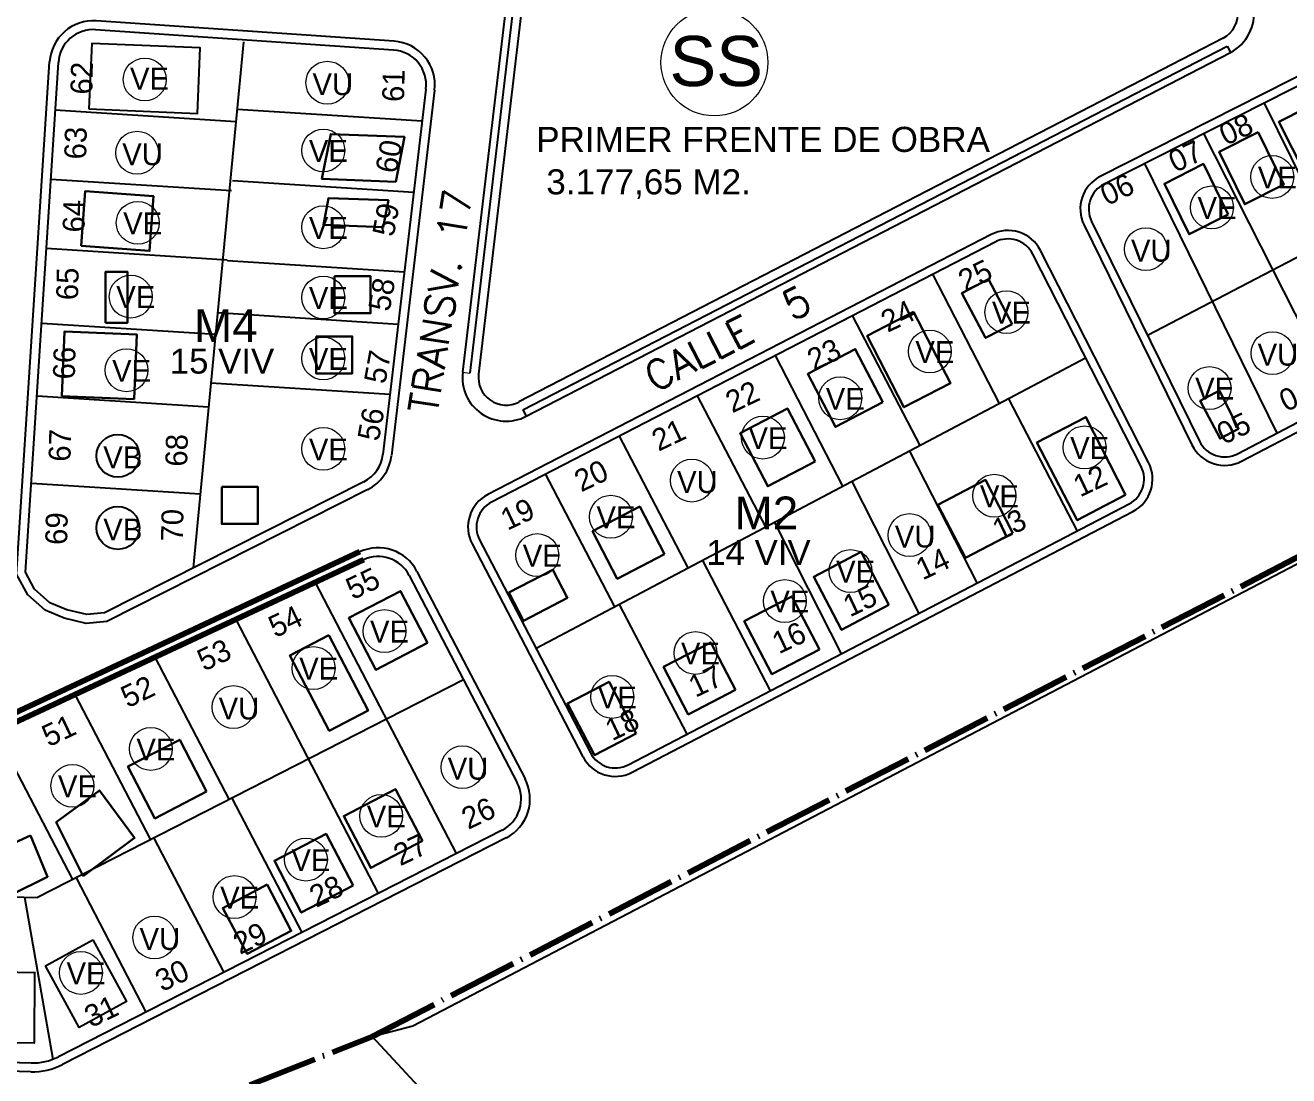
# Model space of a CAD drawing. Extents: x 472704 to 474638, y 1059265 to 1060325.
# Drawn here: x 474057.6 to 474230.8, y 1059509.7 to 1059653.8 of the extents above; entities that cross this region are included whole.
import ezdxf

# ---------------------------------------------------------------- set-up
doc = ezdxf.new("R2010")
doc.units = 0
doc.header["$LTSCALE"] = 0.4
doc.header["$MEASUREMENT"] = 0
doc.linetypes.add('ACAD_ISO04W100', pattern=[30.5, 24, -3, 0.5, -3])
for name, color, linetype, lineweight in [('1', 5, 'ACAD_ISO04W100', 80), ('CALLES', 140, 'CONTINUOUS', 40), ('CASA', 31, 'CONTINUOUS', 30), ('TEXTO-COOR', 3, 'CONTINUOUS', 35)]:
    doc.layers.add(name, color=color, linetype=linetype, lineweight=lineweight)
for name, color, linetype in [('A-VIA-N', 7, 'CONTINUOUS'), ('BIFAMILIARES', 6, 'CONTINUOUS'), ('CASASDURAS', 1, 'CONTINUOUS'), ('Dura', 1, 'CONTINUOUS'), ('MANZANAS', 5, 'CONTINUOUS'), ('NumeroPropu', 6, 'CONTINUOUS'), ('PARCELASPEOPUESTAS', 3, 'CONTINUOUS'), ('PROPUESTA', 6, 'CONTINUOUS'), ('TEXTOPROPU', 7, 'CONTINUOUS'), ('TipoVivienda', 7, 'CONTINUOUS'), ('TOPONIMIA', 1, 'CONTINUOUS'), ('UNIFAMILIAR', 5, 'CONTINUOUS'), ('VIAEXISTENTE', 3, 'CONTINUOUS'), ('VIAPROPUESTA', 7, 'CONTINUOUS')]:
    doc.layers.add(name, color=color, linetype=linetype)
doc.styles.add('ARIAL', font='arial.ttf')
doc.styles.add('Numeros Parcelas', font='', dxfattribs={"height": 3})
doc.styles.get("Standard").update_dxf_attribs({"font": 'romans.shx'})
doc.styles.add('TipoVivienda', font='', dxfattribs={"height": 3})
doc.styles.get('Numeros Parcelas').set_extended_font_data('AvantGarde Bk BT')
doc.styles.get('TipoVivienda').set_extended_font_data('AvantGarde Bk BT')

msp = doc.modelspace()

# ---------------------------------------------------------------- linework, layer by layer
at = {"layer": '1', "color": 1}
for p, q in [((474105.12, 1059515.06), (474442.22, 1059689.76)), ((474088.33, 1059508.42), (474105.12, 1059515.06))]:
    msp.add_line(p, q, dxfattribs=at)
at = {"layer": 'A-VIA-N'}
for p, q in [((474125.51, 1059673.69), (474117.54, 1059606.18)), ((474126.5, 1059673.57), (474118.53, 1059606.06)), ((474127.69, 1059673.43), (474119.73, 1059605.92)), ((474108.15, 1059651.58), (474067.28, 1059654.37)), ((474056.34, 1059578.47), (474060.89, 1059648.77)), ((474113.7, 1059644.89), (474107.78, 1059594.74)), ((474104.53, 1059590.09), (474068.74, 1059572.01)), ((474057.88, 1059575.67), (474056.34, 1059578.47)), ((474111.27, 1059578.87), (474126.09, 1059550.41)), ((474060.28, 1059573.53), (474057.88, 1059575.67)), ((474062.87, 1059572.44), (474060.28, 1059573.53)), ((474065.92, 1059571.73), (474062.87, 1059572.44)), ((474068.74, 1059572.01), (474065.92, 1059571.73)), ((474123.5, 1059542.3), (474062.66, 1059511.22)), ((474058.31, 1059510.23), (473957.2, 1059513.04))]:
    msp.add_line(p, q, dxfattribs=at)
at = {"layer": 'A-VIA-N', "linetype": 'Continuous', "lineweight": 20}
msp.add_line((474117.54, 1059606.18), (474118.53, 1059606.06), dxfattribs=at)
at = {"layer": 'A-VIA-N', "lineweight": 80}
msp.add_line((474103.41, 1059581.53), (474046.07, 1059554.75), dxfattribs=at)
at = {"layer": 'A-VIA-N'}
for centre, radius, start, end in [((474066.88, 1059648.38), 6, 86.0897, 176.2985), ((474107.74, 1059645.59), 6, 353.2688, 86.0897), ((474101.83, 1059595.44), 6, 296.8005, 353.2688), ((474105.95, 1059576.1), 6, 27.5134, 115.0358), ((474120.77, 1059547.64), 6, 297.064, 27.5134), ((474058.56, 1059519.23), 9, 268.41, 297.064)]:
    msp.add_arc(centre, radius, start, end, dxfattribs=at)
at = {"layer": 'A-VIA-N', "linetype": 'Continuous'}
for radius in [6, 3.8]:
    msp.add_arc((474123.5, 1059605.47), radius, 173.2688, 297.3238, dxfattribs=at)
at = {"layer": 'BIFAMILIARES', "linetype": 'Continuous'}
for centre in [(474070.26, 1059594.71), (474070.26, 1059584.82)]:
    msp.add_circle(centre, 2.94, dxfattribs=at)
at = {"layer": 'CASA'}
for points in [[(474236.78, 1059644.22), (474240.4, 1059637.08), (474233.08, 1059633.38), (474229.47, 1059640.52)], [(474108.36, 1059632.32), (474109.56, 1059638.48), (474099.45, 1059638.85), (474098.24, 1059632.7)], [(474226.63, 1059639.11), (474230.15, 1059631.93), (474224.8, 1059629.22), (474221.28, 1059636.4)], [(474065.23, 1059623.52), (474074.6, 1059622.83), (474075.15, 1059630.33), (474065.78, 1059631.02)], [(474106.63, 1059626.1), (474107.35, 1059629.78), (474099.16, 1059630.08), (474098.44, 1059626.41)], [(474068.57, 1059612.96), (474071.57, 1059612.96), (474071.57, 1059619.96), (474068.57, 1059619.96)], [(474099.95, 1059619.34), (474104.91, 1059619.34), (474104.91, 1059614.27), (474099.95, 1059614.27)], [(474062.58, 1059602.89), (474072.47, 1059602.49), (474072.83, 1059611.38), (474062.94, 1059611.78)], [(474097.43, 1059611.1), (474102.4, 1059611.1), (474102.4, 1059606.03), (474097.43, 1059606.03)], [(474175.18, 1059602.08), (474171.39, 1059609.35), (474164.87, 1059605.96), (474168.66, 1059598.69)], [(474165.9, 1059593.93), (474162.11, 1059601.2), (474155.59, 1059597.81), (474159.38, 1059590.54)], [(474208.46, 1059589.35), (474203.01, 1059600.04), (474196.29, 1059596.54), (474201.83, 1059585.89)], [(474193.01, 1059584.12), (474189.23, 1059591.4), (474182.71, 1059588), (474186.5, 1059580.73)], [(474084.5, 1059590.44), (474089.46, 1059590.44), (474089.46, 1059585.37), (474084.5, 1059585.37)], [(474145.23, 1059581.24), (474141.83, 1059587.75), (474135.36, 1059584.38), (474138.75, 1059577.86)], [(474175.99, 1059574.27), (474172.21, 1059581.54), (474165.69, 1059578.14), (474169.48, 1059570.87)], [(474166.46, 1059568.15), (474162.68, 1059575.42), (474156.16, 1059572.03), (474159.95, 1059564.75)], [(474099.18, 1059570.12), (474093.85, 1059567.34), (474099.24, 1059557.01), (474104.56, 1059559.78)], [(474154.96, 1059562.61), (474151.57, 1059569.13), (474145.09, 1059565.75), (474148.49, 1059559.24)], [(474065.47, 1059537.08), (474061.8, 1059544.46), (474067.72, 1059548.83), (474072.54, 1059542.3)], [(474058.29, 1059542.65), (474060.61, 1059536.97), (474055.53, 1059534.45), (474052.92, 1059540.22)], [(474090.71, 1059535.92), (474084.63, 1059532.67), (474087.97, 1059526.41), (474094.03, 1059529.56)]]:
    msp.add_lwpolyline(points, close=True, dxfattribs=at)
for points in [[(474222.53, 1059627.83), (474219.13, 1059634.76), (474213.78, 1059632.04), (474217.18, 1059625.11), (474222.53, 1059627.83)], [(474192.91, 1059612.77), (474189.64, 1059618.96), (474186.02, 1059617.05), (474189.27, 1059610.89), (474192.91, 1059612.77)], [(474179.38, 1059614.45), (474184.46, 1059604.69), (474178.07, 1059601.37), (474173.01, 1059611.16), (474179.38, 1059614.45)], [(474221.36, 1059603.67), (474218.7, 1059602.27), (474221.42, 1059597.09), (474223.94, 1059598.42), (474221.36, 1059603.67)], [(474131.94, 1059575.2), (474129.91, 1059579.1), (474123.88, 1059575.96), (474125.89, 1059572.07), (474131.93, 1059575.22)], [(474112.72, 1059569.08), (474109.02, 1059576.17), (474101.92, 1059572.48), (474105.62, 1059565.38), (474112.72, 1059569.08)], [(474141.33, 1059556.64), (474137.63, 1059563.73), (474131.91, 1059560.75), (474135.61, 1059553.66), (474141.33, 1059556.64)], [(474082.42, 1059548.68), (474078.73, 1059555.78), (474071.63, 1059552.08), (474075.33, 1059544.99), (474082.42, 1059548.68)], [(474112.04, 1059541.89), (474108.34, 1059548.98), (474101.24, 1059545.29), (474104.94, 1059538.19), (474112.04, 1059541.89)], [(474102.5, 1059535.77), (474098.81, 1059542.86), (474091.71, 1059539.17), (474095.41, 1059532.07), (474102.5, 1059535.77)]]:
    msp.add_lwpolyline(points, dxfattribs=at)
at = {"layer": 'CASASDURAS'}
for points in [[(474066.29, 1059642.29), (474081.18, 1059641.68), (474081.55, 1059650.67), (474066.66, 1059651.28)], [(474066.82, 1059528.31), (474071.44, 1059519.88), (474064.95, 1059516.32), (474060.33, 1059524.75)]]:
    msp.add_lwpolyline(points, close=True, dxfattribs=at)
msp.add_lwpolyline([(474058.83, 1059523.93), (474058.76, 1059514.13), (474051.75, 1059514.19), (474051.93, 1059523.98), (474058.83, 1059523.86)], dxfattribs=at)
at = {"layer": 'Dura', "linetype": 'Continuous', "lineweight": 20}
for centre in [(474073.93, 1059646.34), (474065.19, 1059523.79)]:
    msp.add_circle(centre, 2.94, dxfattribs=at)
at = {"layer": 'PARCELASPEOPUESTAS', "linetype": 'Continuous'}
for p, q in [((474262.84, 1059661.03), (474205.42, 1059631.94)), ((474269.8, 1059641.74), (474211.46, 1059611.2)), ((474227.47, 1059643.11), (474236.68, 1059624.35)), ((474237.74, 1059602.32), (474219.2, 1059638.93)), ((474211.05, 1059634.8), (474229.2, 1059597.82)), ((474203.8, 1059626.88), (474218.6, 1059596.72)), ((474190.56, 1059624.04), (474121.5, 1059588.36)), ((474210.58, 1059593.26), (474195.74, 1059622.37)), ((474191.18, 1059601.89), (474182.02, 1059619.62)), ((474223.83, 1059595.01), (474271.61, 1059620.1)), ((474180.31, 1059596.14), (474171.03, 1059613.95)), ((474202.98, 1059608.12), (474127.61, 1059568.3)), ((474169.69, 1059590.54), (474160.43, 1059608.47)), ((474149.65, 1059603.04), (474159.15, 1059584.81)), ((474192.39, 1059602.53), (474201.83, 1059584.4)), ((474148.5, 1059579.27), (474139.01, 1059597.49)), ((474188.13, 1059577.19), (474178.92, 1059595.26)), ((474138.39, 1059574), (474128.9, 1059592.23)), ((474170.9, 1059591.18), (474180.12, 1059573.1)), ((474140.25, 1059552.34), (474208.93, 1059588.11)), ((474160.29, 1059585.57), (474169.47, 1059567.55)), ((474160.29, 1059585.57), (474169.47, 1059567.56)), ((474119.86, 1059583.17), (474135.07, 1059553.97)), ((474150.42, 1059580.35), (474159.73, 1059562.48)), ((474110.2, 1059578.31), (474125.02, 1059549.86)), ((474139.01, 1059574.33), (474148.29, 1059556.52))]:
    msp.add_line(p, q, dxfattribs=at)
at = {"layer": 'PARCELASPEOPUESTAS'}
for p, q in [((474108.07, 1059650.38), (474067.2, 1059653.17)), ((474087.5, 1059651.48), (474080.59, 1059579.34)), ((474057.56, 1059578.74), (474062.09, 1059648.69)), ((474112.51, 1059645.03), (474106.59, 1059594.88)), ((474086.45, 1059640.53), (474061.67, 1059642.11)), ((474111.99, 1059640.6), (474086.61, 1059642.22)), ((474085.84, 1059631.05), (474061.06, 1059632.63)), ((474110.84, 1059630.85), (474085.98, 1059632.44)), ((474085.24, 1059621.57), (474060.46, 1059623.15)), ((474109.55, 1059619.91), (474085.28, 1059621.46)), ((474108.7, 1059612.75), (474083.94, 1059614.34)), ((474083.65, 1059611.35), (474059.8, 1059612.87)), ((474107.56, 1059603.11), (474083.02, 1059604.68)), ((474082.7, 1059601.39), (474059.16, 1059602.89)), ((474081.56, 1059589.45), (474058.4, 1059590.92)), ((474103.99, 1059591.16), (474068.4, 1059573.18)), ((474058.83, 1059576.43), (474057.56, 1059578.74)), ((474058.83, 1059576.43), (474057.56, 1059578.74)), ((474060.93, 1059574.56), (474058.83, 1059576.43)), ((474097.29, 1059577.35), (474116.7, 1059540.07)), ((474063.24, 1059573.59), (474060.93, 1059574.56)), ((474066, 1059572.94), (474063.24, 1059573.59)), ((474068.4, 1059573.18), (474066, 1059572.94)), ((474086.41, 1059572.27), (474105.97, 1059534.7)), ((474075.34, 1059567.1), (474085.52, 1059547.55)), ((474117.67, 1059563.98), (474059.23, 1059534.12)), ((474064.34, 1059561.96), (474074.72, 1059542.04)), ((474053.46, 1059556.88), (474064.03, 1059536.58)), ((474085.88, 1059547.74), (474095.47, 1059529.33)), ((474122.95, 1059543.37), (474062.11, 1059512.28)), ((474075.19, 1059542.28), (474084.74, 1059523.95)), ((473978.45, 1059536.04), (474059.23, 1059534.12)), ((474064.51, 1059536.82), (474074.09, 1059518.41)), ((474057.44, 1059534.16), (474061.35, 1059511.95)), ((474058.35, 1059511.43), (473957.23, 1059514.24))]:
    msp.add_line(p, q, dxfattribs=at)
at = {"layer": 'PARCELASPEOPUESTAS', "lineweight": 80}
msp.add_line((474103.92, 1059580.44), (474046.58, 1059553.66), dxfattribs=at)
at = {"layer": 'PARCELASPEOPUESTAS'}
for centre, radius, start, end in [((474066.88, 1059648.38), 4.8, 86.0897, 176.2985), ((474107.74, 1059645.59), 4.8, 353.2688, 86.0897), ((474101.83, 1059595.44), 4.8, 296.8005, 353.2688), ((474105.95, 1059576.1), 4.8, 27.5134, 115.0358), ((474120.77, 1059547.64), 4.8, 297.064, 27.5134), ((474058.56, 1059519.23), 7.8, 268.41, 297.064)]:
    msp.add_arc(centre, radius, start, end, dxfattribs=at)
at = {"layer": 'PARCELASPEOPUESTAS', "linetype": 'Continuous'}
for centre, start, end in [((474207.25, 1059628.57), 116.8587, 206.1434), ((474192.32, 1059620.63), 27.0097, 117.3238), ((474222.05, 1059598.41), 206.1434, 297.7023), ((474207.16, 1059591.52), 297.5134, 27.0097), ((474123.27, 1059584.95), 117.3238, 207.5134), ((474138.48, 1059555.74), 207.5134, 297.5134)]:
    msp.add_arc(centre, 3.84, start, end, dxfattribs=at)
at = {"layer": 'PROPUESTA'}
for p, q in [((474103.99, 1059591.16), (474068.4, 1059573.18)), ((474060.93, 1059574.56), (474058.83, 1059576.43)), ((474066, 1059572.94), (474063.24, 1059573.59)), ((474068.4, 1059573.18), (474066, 1059572.94))]:
    msp.add_line(p, q, dxfattribs=at)
at = {"layer": 'TEXTO-COOR'}
msp.add_point((474105.12, 1059515.06), dxfattribs=at)
at = {"layer": 'TipoVivienda', "linetype": 'Continuous', "lineweight": 20}
for centre in [(474098.43, 1059636.6), (474228.58, 1059632.97), (474220.31, 1059628.79), (474072.97, 1059626.68), (474098.43, 1059626.06), (474072.01, 1059616.56), (474098.43, 1059616.44), (474192.11, 1059614.43), (474098.43, 1059608.07), (474181.61, 1059609.02), (474071.44, 1059606.45), (474169.33, 1059602.61), (474219.98, 1059604.01), (474158.72, 1059597.21), (474098.43, 1059595.67), (474202.84, 1059595.87), (474190.46, 1059589.24), (474137.88, 1059586.36), (474127.77, 1059581.1), (474170.74, 1059578.91), (474161.72, 1059574.8), (474106.82, 1059570.68), (474149.47, 1059567.67), (474097.1, 1059565.61), (474138.06, 1059561.64), (474074.77, 1059554.51), (474064.01, 1059549.45), (474106.37, 1059545.33), (474096.04, 1059539.33), (474086.26, 1059534.2)]:
    msp.add_circle(centre, 2.94, dxfattribs=at)
at = {"layer": 'TOPONIMIA', "linetype": 'Continuous', "lineweight": 20}
msp.add_circle((474152.07, 1059648.67), 7.33, dxfattribs=at)
at = {"layer": 'UNIFAMILIAR', "linetype": 'Continuous', "lineweight": 20}
for centre in [(474098.98, 1059645.9), (474072.89, 1059636.29), (474211.24, 1059623.07), (474228.61, 1059608.8), (474148.98, 1059591.32), (474178.84, 1059583.85), (474086.11, 1059560.26), (474117.52, 1059552.01), (474075.26, 1059528.64)]:
    msp.add_circle(centre, 2.94, dxfattribs=at)
at = {"layer": 'VIAEXISTENTE'}
for p, q in [((474110.7, 1059516.54), (474442.22, 1059689.76)), ((474105.12, 1059515.06), (474110.7, 1059516.54)), ((474114, 1059505.53), (474105.12, 1059515.06))]:
    msp.add_line(p, q, dxfattribs=at)
at = {"layer": 'VIAPROPUESTA', "linetype": 'Continuous'}
for p, q in [((474262.28, 1059662.04), (474204.99, 1059633.03)), ((474221.83, 1059652), (474125.24, 1059602.1)), ((474125.8, 1059601.03), (474222.38, 1059650.93)), ((474222.38, 1059650.93), (474222.84, 1059650.04)), ((474126.25, 1059600.14), (474222.84, 1059650.04)), ((474202.76, 1059626.36), (474217.56, 1059596.21)), ((474190.03, 1059625.07), (474120.97, 1059589.39)), ((474211.61, 1059593.79), (474196.78, 1059622.9)), ((474224.37, 1059593.99), (474272.83, 1059619.43)), ((474125.8, 1059601.03), (474126.25, 1059600.14)), ((474140.79, 1059551.31), (474209.47, 1059587.08)), ((474118.83, 1059582.64), (474134.04, 1059553.43))]:
    msp.add_line(p, q, dxfattribs=at)
for centre, radius, start, end in [((474220.08, 1059655.38), 6, 297.3238, 78.761), ((474220.08, 1059655.38), 3.8, 297.3238, 78.761), ((474207.25, 1059628.57), 5, 116.8587, 206.1434), ((474192.32, 1059620.63), 5, 27.0097, 117.3238), ((474222.05, 1059598.41), 5, 206.1434, 297.7023), ((474207.16, 1059591.52), 5, 297.5134, 27.0097), ((474123.27, 1059584.95), 5, 117.3238, 207.5134), ((474138.48, 1059555.74), 5, 207.5134, 297.5134)]:
    msp.add_arc(centre, radius, start, end, dxfattribs=at)

# ---------------------------------------------------------------- texts
at = {"layer": 'CALLES', "linetype": 'Continuous'}
for s, rotation, p in [('TRANSV. 17', 80.9487, (474114.06, 1059600.25)), ('CALLE  5 ', 27.4118, (474143.86, 1059603.37))]:
    msp.add_text(s, height=4, rotation=rotation, dxfattribs=at).set_placement(p)
at = {"layer": 'MANZANAS', "linetype": 'Continuous', "style": 'ARIAL'}
for s, height, p in [('M4', 4.5, (474080.7, 1059610.32)), ('15 VIV', 3.416, (474077.37, 1059605.99)), ('M2', 4.5, (474154.83, 1059584.63)), ('14 VIV', 3.416, (474150.95, 1059579.76))]:
    msp.add_text(s, height=height, dxfattribs=at).set_placement(p)
at = {"layer": 'NumeroPropu', "linetype": 'Continuous', "lineweight": 20, "style": 'Numeros Parcelas'}
for s, rotation, p in [('62', 88.6338, (474066.73, 1059644.25)), ('61', 88.6338, (474109.49, 1059643.23)), ('08', 25.4076, (474222.23, 1059637.21)), ('63', 88.6338, (474065.89, 1059635.35)), ('60', 79.6862, (474108.49, 1059633.33)), ('07', 25.4076, (474215.29, 1059633.51)), ('06', 25.4076, (474205.92, 1059628.96)), ('64', 88.6338, (474065.66, 1059625.33)), ('59', 79.6862, (474108.08, 1059624.66)), ('25', 25.4076, (474186.45, 1059617.16)), ('65', 88.6338, (474064.78, 1059616.04)), ('58', 79.6862, (474107.51, 1059614.4)), ('24', 25.4076, (474175.83, 1059611.58)), ('23', 25.4076, (474165.72, 1059606.32)), ('66', 88.6338, (474064.34, 1059605.17)), ('57', 79.6862, (474106.93, 1059604.46)), ('22', 25.4076, (474154.52, 1059600.53)), ('04', 25.4076, (474230.46, 1059600.69)), ('56', 79.6862, (474106.03, 1059596.61)), ('05', 25.4076, (474221.91, 1059596.19)), ('21', 25.4076, (474144.41, 1059595.27)), ('67', 88.6338, (474063.74, 1059593.89)), ('68', 88.6338, (474079.75, 1059593.21)), ('20', 25.4076, (474133.79, 1059589.69)), ('12', 25.4076, (474202.22, 1059588.99)), ('19', 25.4076, (474123.68, 1059584.42)), ('69', 88.6338, (474063.28, 1059582.47)), ('70', 88.6338, (474079.15, 1059582.93)), ('13', 25.4076, (474191.13, 1059582.98)), ('14', 25.4076, (474180.63, 1059577.6)), ('55', 25.4076, (474102.46, 1059574.91)), ('15', 25.4076, (474170.65, 1059572.54)), ('54', 25.4076, (474091.84, 1059569.7)), ('16', 25.4076, (474160.91, 1059567.47)), ('53', 25.4076, (474082.07, 1059565.11)), ('17', 25.4076, (474149.47, 1059561.51)), ('52', 25.4076, (474071.59, 1059560.07)), ('51', 25.4076, (474060.76, 1059554.72)), ('18', 25.4076, (474138.03, 1059555.55)), ('26', 25.4076, (474118.31, 1059543.4)), ('27', 25.4076, (474108.98, 1059538.4)), ('28', 25.4076, (474097.45, 1059532.7)), ('29', 25.4076, (474086.99, 1059526.25)), ('30', 25.4076, (474076.3, 1059521.14)), ('31', 25.4076, (474066.59, 1059516.22))]:
    msp.add_text(s, height=3, rotation=rotation, dxfattribs=at).set_placement(p)
at = {"layer": 'TEXTOPROPU', "linetype": 'Continuous', "style": 'ARIAL'}
for s, p in [('PRIMER FRENTE DE OBRA', (474127.63, 1059636.4)), ('3.177,65 M2.', (474129.01, 1059630.58))]:
    msp.add_text(s, height=3.4415, dxfattribs=at).set_placement(p)
at = {"layer": 'TipoVivienda', "linetype": 'Continuous', "lineweight": 20, "style": 'TipoVivienda'}
for s, p in [('VE', (474071.91, 1059644.95)), ('VU', (474096.94, 1059644.19)), ('VU', (474070.85, 1059634.58)), ('VE', (474096.45, 1059635.03)), ('VE', (474226.59, 1059631.4)), ('VE', (474218.33, 1059627.21)), ('VE', (474070.98, 1059625.1)), ('VE', (474096.45, 1059624.48)), ('VU', (474209.2, 1059621.36)), ('VE', (474070.03, 1059614.99)), ('VE', (474096.45, 1059614.87)), ('VE', (474190.13, 1059612.86)), ('VE', (474179.63, 1059607.45)), ('VE', (474096.45, 1059606.5)), ('VU', (474226.57, 1059607.09)), ('VE', (474069.46, 1059604.88)), ('VE', (474218, 1059602.43)), ('VE', (474167.34, 1059601.04)), ('VE', (474156.74, 1059595.64)), ('VE', (474096.45, 1059594.09)), ('VE', (474200.86, 1059594.29)), ('VB', (474068.25, 1059593)), ('VU', (474146.95, 1059589.62)), ('VE', (474188.48, 1059587.66)), ('VE', (474135.89, 1059584.79)), ('VB', (474068.25, 1059583.11)), ('VU', (474176.81, 1059582.14)), ('VE', (474125.78, 1059579.52)), ('VE', (474168.76, 1059577.34)), ('VE', (474159.74, 1059573.23)), ('VE', (474104.83, 1059569.11)), ('VE', (474147.48, 1059566.1)), ('VE', (474095.12, 1059564.03)), ('VE', (474136.08, 1059560.07)), ('VU', (474084.07, 1059558.55)), ('VE', (474072.79, 1059552.93)), ('VU', (474115.49, 1059550.3)), ('VE', (474062.03, 1059547.88)), ('VE', (474104.39, 1059543.75)), ('VE', (474094.05, 1059537.76)), ('VE', (474084.28, 1059532.62)), ('VU', (474073.22, 1059526.94)), ('VE', (474063.21, 1059522.22))]:
    msp.add_text(s, height=3, dxfattribs=at).set_placement(p)
at = {"layer": 'TOPONIMIA', "linetype": 'Continuous', "style": 'ARIAL'}
msp.add_text('SS', height=6.883, dxfattribs=at).set_placement((474145.9, 1059645.43))

doc.saveas('drawing.dxf')
